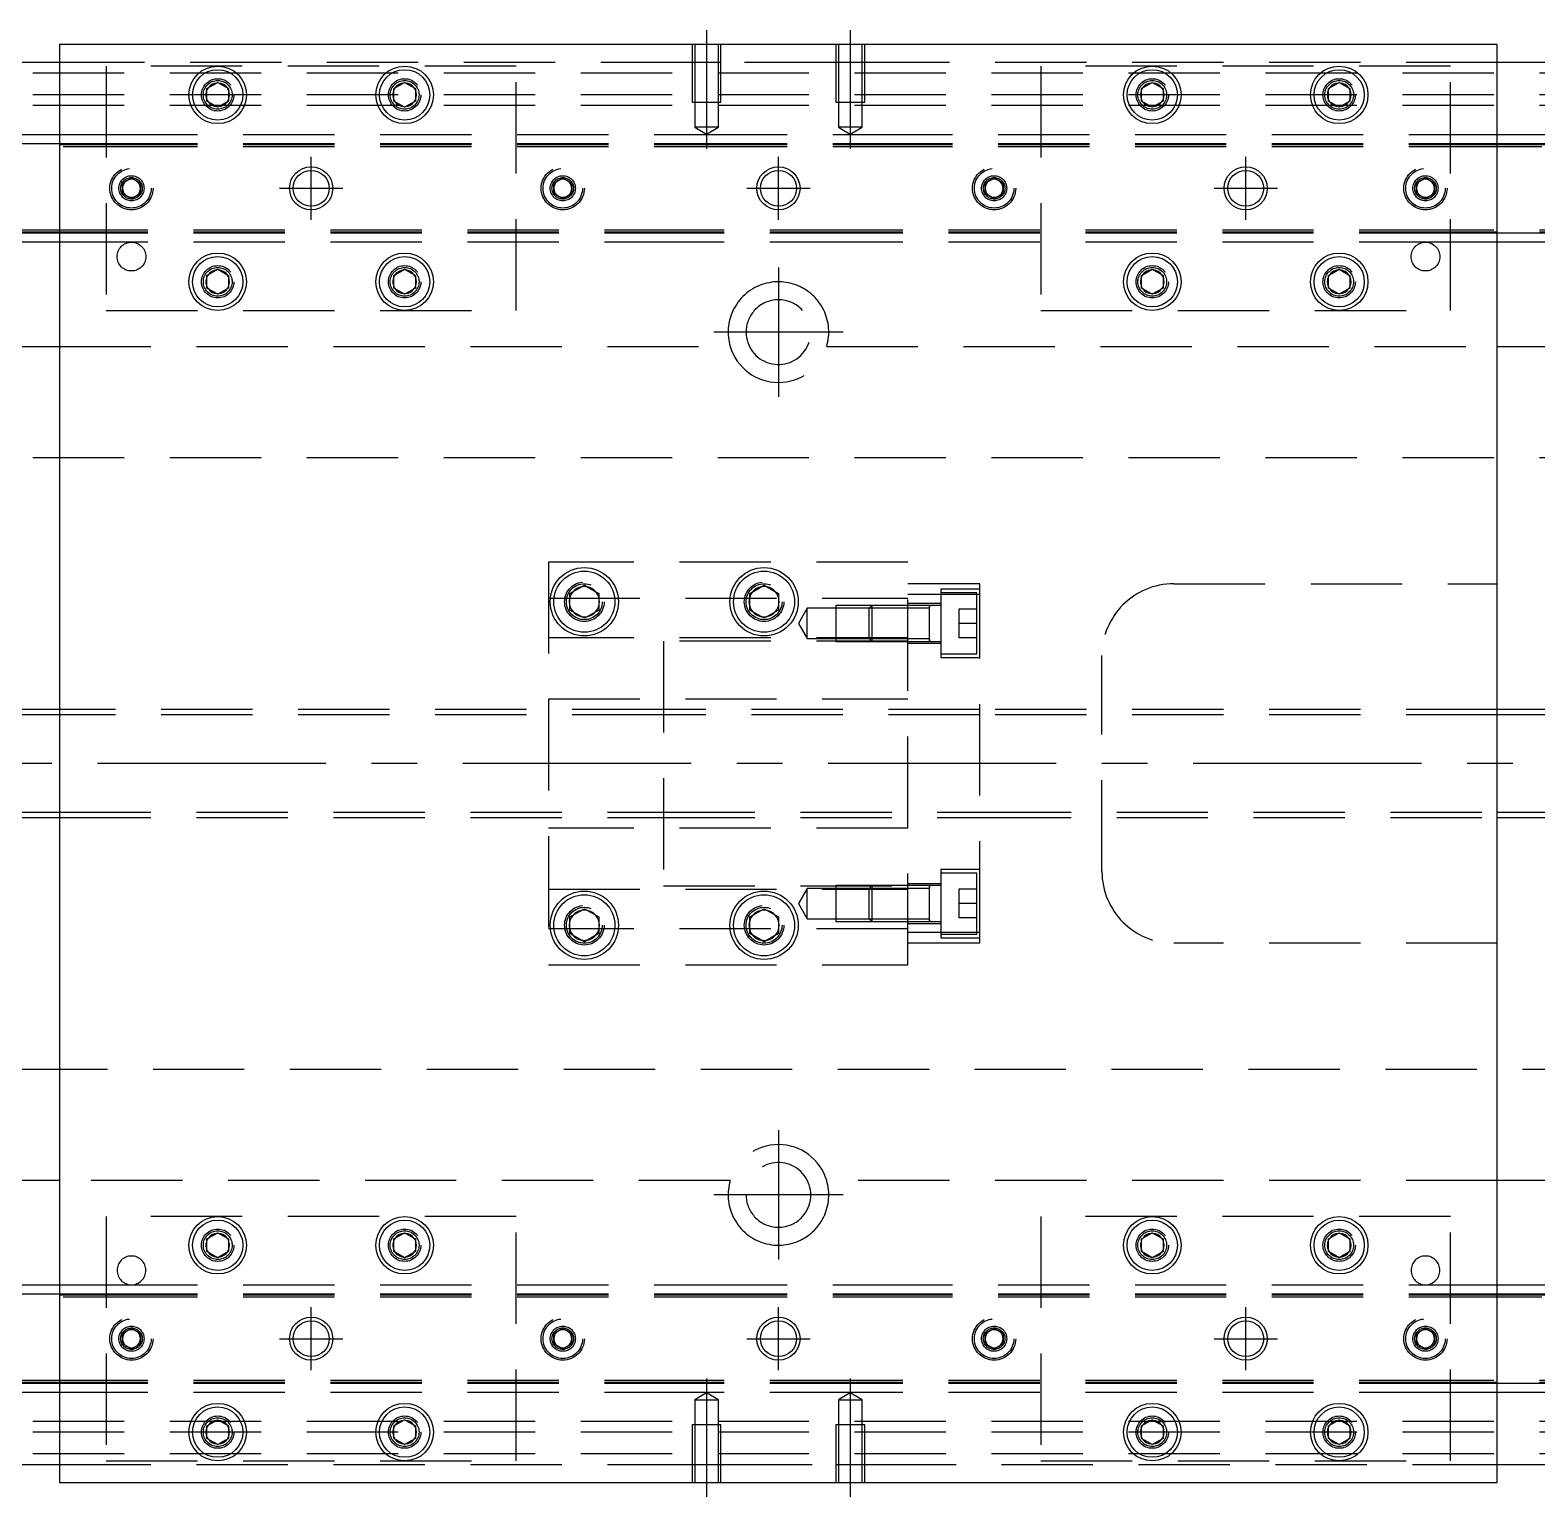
# Model space of a CAD drawing. Extents: x -14 to 789, y -275 to 102.
# Drawn here: x 185.9 to 395.5, y -102 to 102 of the extents above; entities that cross this region are included whole.
import ezdxf

# ---------------------------------------------------------------- set-up
doc = ezdxf.new("R2010")
doc.units = 0
doc.linetypes.add('CENTER', pattern=[50.8, 31.75, -6.35, 6.35, -6.35])
doc.linetypes.add('DASHED', pattern=[19.05, 12.7, -6.35])
doc.layers.get('0').update_dxf_attribs({"linetype": 'CONTINUOUS'})
doc.layers.add('CENTER', color=1, linetype='CENTER')

msp = doc.modelspace()

# ---------------------------------------------------------------- linework, layer by layer
at = {"color": 7, "linetype": 'CONTINUOUS'}
for p, q in [((190, 100), (190, -100)), ((390, 100), (190, 100)), ((390, -100), (390, 100)), ((190, 97.5), (0, 97.5)), ((580, 97.5), (390, 97.5)), ((210.5, 93.866026), (212, 94.73205)), ((212, 94.73205), (213.5, 93.866026)), ((236.5, 93.866026), (238, 94.73205)), ((238, 94.73205), (239.5, 93.866026)), ((340.5, 93.866026), (342, 94.73205)), ((342, 94.73205), (343.5, 93.866026)), ((366.5, 93.866026), (368, 94.73205)), ((368, 94.73205), (369.5, 93.866026)), ((210.5, 92.133974), (210.5, 93.866026)), ((213.5, 93.866026), (213.5, 92.133974)), ((236.5, 92.133974), (236.5, 93.866026)), ((239.5, 93.866026), (239.5, 92.133974)), ((340.5, 92.133974), (340.5, 93.866026)), ((343.5, 93.866026), (343.5, 92.133974)), ((366.5, 92.133974), (366.5, 93.866026)), ((369.5, 93.866026), (369.5, 92.133974)), ((212, 91.26795), (210.5, 92.133974)), ((213.5, 92.133974), (212, 91.26795)), ((238, 91.26795), (236.5, 92.133974)), ((239.5, 92.133974), (238, 91.26795)), ((342, 91.26795), (340.5, 92.133974)), ((343.5, 92.133974), (342, 91.26795)), ((368, 91.26795), (366.5, 92.133974)), ((369.5, 92.133974), (368, 91.26795)), ((0, 87.5), (190, 87.5)), ((0, 86.247728), (190, 86.247728)), ((390, 87.5), (580, 87.5)), ((390, 86.247728), (580, 86.247728)), ((190, 73.752272), (0, 73.752272)), ((580, 73.752272), (390, 73.752272)), ((190, 72.5), (0, 72.5)), ((580, 72.5), (390, 72.5)), ((210.5, 67.866026), (212, 68.73205)), ((210.5, 66.133974), (210.5, 67.866026)), ((212, 68.73205), (213.5, 67.866026)), ((213.5, 67.866026), (213.5, 66.133974)), ((236.5, 67.866026), (238, 68.73205)), ((236.5, 66.133974), (236.5, 67.866026)), ((238, 68.73205), (239.5, 67.866026)), ((239.5, 67.866026), (239.5, 66.133974)), ((340.5, 67.866026), (342, 68.73205)), ((340.5, 66.133974), (340.5, 67.866026)), ((342, 68.73205), (343.5, 67.866026)), ((343.5, 67.866026), (343.5, 66.133974)), ((366.5, 67.866026), (368, 68.73205)), ((366.5, 66.133974), (366.5, 67.866026)), ((368, 68.73205), (369.5, 67.866026)), ((369.5, 67.866026), (369.5, 66.133974)), ((212, 65.26795), (210.5, 66.133974)), ((213.5, 66.133974), (212, 65.26795)), ((238, 65.26795), (236.5, 66.133974)), ((239.5, 66.133974), (238, 65.26795)), ((342, 65.26795), (340.5, 66.133974)), ((343.5, 66.133974), (342, 65.26795)), ((368, 65.26795), (366.5, 66.133974)), ((369.5, 66.133974), (368, 65.26795)), ((176.708204, 58), (190, 58)), ((390, 58), (403.291796, 58)), ((261, 23.6547), (263, 24.809402)), ((261, 21.3453), (261, 23.6547)), ((263, 24.809402), (265, 23.6547)), ((265, 23.6547), (265, 21.3453)), ((286, 23.6547), (288, 24.809402)), ((286, 21.3453), (286, 23.6547)), ((288, 24.809402), (290, 23.6547)), ((290, 23.6547), (290, 21.3453)), ((263, 20.190598), (261, 21.3453)), ((265, 21.3453), (263, 20.190598)), ((288, 20.190598), (286, 21.3453)), ((290, 21.3453), (288, 20.190598)), ((311, 16.985566), (311, 16.986424)), ((190, 7.5), (40.5, 7.5)), ((530, 7.5), (390, 7.5)), ((40.5, -7.5), (190, -7.5)), ((390, -7.5), (530, -7.5)), ((311, -17.385572), (311, -16.985566)), ((261, -21.3453), (263, -20.190598)), ((263, -20.190598), (265, -21.3453)), ((286, -21.3453), (288, -20.190598)), ((288, -20.190598), (290, -21.3453)), ((261, -23.6547), (261, -21.3453)), ((265, -21.3453), (265, -23.6547)), ((286, -23.6547), (286, -21.3453)), ((290, -21.3453), (290, -23.6547)), ((311, -21.985576), (311, -21.585572)), ((263, -24.809402), (261, -23.6547)), ((265, -23.6547), (263, -24.809402)), ((288, -24.809402), (286, -23.6547)), ((290, -23.6547), (288, -24.809402)), ((190, -58), (176.708204, -58)), ((403.291796, -58), (390, -58)), ((210.5, -66.133974), (212, -65.26795)), ((210.5, -67.866026), (210.5, -66.133974)), ((212, -65.26795), (213.5, -66.133974)), ((213.5, -66.133974), (213.5, -67.866026)), ((236.5, -66.133974), (238, -65.26795)), ((236.5, -67.866026), (236.5, -66.133974)), ((238, -65.26795), (239.5, -66.133974)), ((239.5, -66.133974), (239.5, -67.866026)), ((340.5, -66.133974), (342, -65.26795)), ((340.5, -67.866026), (340.5, -66.133974)), ((342, -65.26795), (343.5, -66.133974)), ((343.5, -66.133974), (343.5, -67.866026)), ((366.5, -66.133974), (368, -65.26795)), ((366.5, -67.866026), (366.5, -66.133974)), ((368, -65.26795), (369.5, -66.133974)), ((369.5, -66.133974), (369.5, -67.866026)), ((212, -68.73205), (210.5, -67.866026)), ((213.5, -67.866026), (212, -68.73205)), ((238, -68.73205), (236.5, -67.866026)), ((239.5, -67.866026), (238, -68.73205)), ((342, -68.73205), (340.5, -67.866026)), ((343.5, -67.866026), (342, -68.73205)), ((368, -68.73205), (366.5, -67.866026)), ((369.5, -67.866026), (368, -68.73205)), ((0, -72.5), (190, -72.5)), ((390, -72.5), (580, -72.5)), ((0, -73.752272), (190, -73.752272)), ((390, -73.752272), (580, -73.752272)), ((190, -86.247728), (0, -86.247728)), ((190, -87.5), (0, -87.5)), ((580, -86.247728), (390, -86.247728)), ((580, -87.5), (390, -87.5)), ((210.5, -92.133974), (212, -91.26795)), ((210.5, -93.866026), (210.5, -92.133974)), ((212, -91.26795), (213.5, -92.133974)), ((213.5, -92.133974), (213.5, -93.866026)), ((236.5, -92.133974), (238, -91.26795)), ((236.5, -93.866026), (236.5, -92.133974)), ((238, -91.26795), (239.5, -92.133974)), ((239.5, -92.133974), (239.5, -93.866026)), ((340.5, -92.133974), (342, -91.26795)), ((340.5, -93.866026), (340.5, -92.133974)), ((342, -91.26795), (343.5, -92.133974)), ((343.5, -92.133974), (343.5, -93.866026)), ((366.5, -92.133974), (368, -91.26795)), ((366.5, -93.866026), (366.5, -92.133974)), ((368, -91.26795), (369.5, -92.133974)), ((369.5, -92.133974), (369.5, -93.866026)), ((212, -94.73205), (210.5, -93.866026)), ((213.5, -93.866026), (212, -94.73205)), ((238, -94.73205), (236.5, -93.866026)), ((239.5, -93.866026), (238, -94.73205)), ((342, -94.73205), (340.5, -93.866026)), ((343.5, -93.866026), (342, -94.73205)), ((368, -94.73205), (366.5, -93.866026)), ((369.5, -93.866026), (368, -94.73205)), ((0, -97.5), (190, -97.5)), ((390, -97.5), (580, -97.5)), ((190, -100), (390, -100))]:
    msp.add_line(p, q, dxfattribs=at)
at = {"color": 3, "linetype": 'DASHED'}
for p, q in [((278.000006, 100), (278.000006, 92)), ((278.35, 100), (278.35, 92)), ((281.65, 92), (281.65, 100)), ((281.999994, 92), (281.999994, 100)), ((298.000006, 100), (298.000006, 92)), ((298.35, 100), (298.35, 92)), ((301.65, 92), (301.65, 100)), ((301.999994, 92), (301.999994, 100)), ((278.000006, 97.5), (190, 97.5)), ((253.5, 97), (196.5, 97)), ((196.5, 97), (196.5, 63)), ((253.5, 63), (253.5, 97)), ((281.999994, 97.5), (278.000006, 97.5)), ((298.000006, 97.5), (281.999994, 97.5)), ((301.999994, 97.5), (298.000006, 97.5)), ((390, 97.5), (301.999994, 97.5)), ((326.5, 97), (326.5, 63)), ((383.5, 97), (326.5, 97)), ((383.5, 63), (383.5, 97)), ((580, 96), (0, 96)), ((580, 93), (0, 93)), ((210, 93), (210.030168, 93.346066)), ((239.973226, 93.326156), (240, 93)), ((340, 93), (340.023172, 93.30356)), ((369.973226, 93.326156), (370, 93)), ((580, 91.5), (0, 91.5)), ((278.000006, 92), (281.999994, 92)), ((278.35, 92), (278.35, 88.5)), ((281.65, 88.5), (281.65, 92)), ((298.000006, 92), (301.999994, 92)), ((298.35, 92), (298.35, 88.5)), ((301.65, 88.5), (301.65, 92)), ((281.65, 88.5), (278.35, 88.5)), ((278.35, 88.5), (280, 87.547372)), ((280, 87.547372), (281.65, 88.5)), ((301.65, 88.5), (298.35, 88.5)), ((298.35, 88.5), (300, 87.547372)), ((300, 87.547372), (301.65, 88.5)), ((0, 86.1147), (190, 86.1147)), ((0, 86.1), (196.5, 86.1)), ((190, 87.5), (196.5, 87.5)), ((190, 86.247728), (196.5, 86.247728)), ((190, 86.1147), (196.5, 86.1147)), ((196.5, 87.5), (278.5, 87.5)), ((196.5, 86.247728), (278.5, 86.247728)), ((196.5, 86.1147), (278.5, 86.1147)), ((196.5, 86.1), (278.5, 86.1)), ((196.5, 86.1), (278.5, 86.1)), ((278.5, 87.5), (301.5, 87.5)), ((278.5, 86.247728), (301.5, 86.247728)), ((278.5, 86.1147), (301.5, 86.1147)), ((278.5, 86.1), (301.5, 86.1)), ((301.5, 87.5), (383.5, 87.5)), ((301.5, 86.247728), (383.5, 86.247728)), ((301.5, 86.1147), (383.5, 86.1147)), ((301.5, 86.1), (383.5, 86.1)), ((301.5, 86.1), (383.5, 86.1)), ((383.5, 87.5), (390, 87.5)), ((383.5, 86.247728), (390, 86.247728)), ((383.5, 86.1147), (390, 86.1147)), ((383.5, 86.1), (580, 86.1)), ((390, 86.1147), (580, 86.1147)), ((0, 85.8), (196.5, 85.8)), ((196.5, 85.8), (278.5, 85.8)), ((196.5, 85.8), (278.5, 85.8)), ((278.5, 85.8), (301.5, 85.8)), ((301.5, 85.8), (383.5, 85.8)), ((301.5, 85.8), (383.5, 85.8)), ((383.5, 85.8), (580, 85.8)), ((198.5, 80), (198.516134, 80.21941)), ((198.75, 80.721688), (200, 81.443376)), ((198.75, 79.278312), (198.75, 80.721688)), ((200, 81.443376), (201.25, 80.721688)), ((201.25, 80.721688), (201.25, 79.278312)), ((258.5, 80), (258.516134, 80.21941)), ((258.75, 80.721688), (260, 81.443376)), ((258.75, 79.278312), (258.75, 80.721688)), ((260, 81.443376), (261.25, 80.721688)), ((261.25, 80.721688), (261.25, 79.278312)), ((318.75, 80.721688), (320, 81.443376)), ((318.75, 79.278312), (318.75, 80.721688)), ((320, 81.443376), (321.25, 80.721688)), ((321.25, 80.721688), (321.25, 79.278312)), ((321.477374, 80.25955), (321.5, 80)), ((378.75, 80.721688), (380, 81.443376)), ((378.75, 79.278312), (378.75, 80.721688)), ((380, 81.443376), (381.25, 80.721688)), ((381.25, 80.721688), (381.25, 79.278312)), ((381.477374, 80.25955), (381.5, 80)), ((200, 78.556624), (198.75, 79.278312)), ((201.25, 79.278312), (200, 78.556624)), ((260, 78.556624), (258.75, 79.278312)), ((261.25, 79.278312), (260, 78.556624)), ((320, 78.556624), (318.75, 79.278312)), ((321.25, 79.278312), (320, 78.556624)), ((380, 78.556624), (378.75, 79.278312)), ((381.25, 79.278312), (380, 78.556624)), ((196.5, 74.2), (0, 74.2)), ((196.5, 73.9), (0, 73.9)), ((190, 73.8853), (0, 73.8853)), ((196.5, 73.8853), (190, 73.8853)), ((196.5, 73.752272), (190, 73.752272)), ((278.5, 74.2), (196.5, 74.2)), ((278.5, 73.9), (196.5, 73.9)), ((278.5, 73.8853), (196.5, 73.8853)), ((278.5, 73.752272), (196.5, 73.752272)), ((301.5, 74.2), (278.5, 74.2)), ((301.5, 73.9), (278.5, 73.9)), ((301.5, 73.8853), (278.5, 73.8853)), ((301.5, 73.752272), (278.5, 73.752272)), ((383.5, 74.2), (301.5, 74.2)), ((383.5, 73.9), (301.5, 73.9)), ((383.5, 73.8853), (301.5, 73.8853)), ((383.5, 73.752272), (301.5, 73.752272)), ((580, 74.2), (383.5, 74.2)), ((580, 73.9), (383.5, 73.9)), ((390, 73.8853), (383.5, 73.8853)), ((390, 73.752272), (383.5, 73.752272)), ((580, 73.8853), (390, 73.8853)), ((196.5, 72.5), (190, 72.5)), ((278.5, 72.5), (196.5, 72.5)), ((301.5, 72.5), (278.5, 72.5)), ((383.5, 72.5), (301.5, 72.5)), ((390, 72.5), (383.5, 72.5)), ((213.973226, 67.326156), (214, 67)), ((239.973226, 67.326156), (240, 67)), ((340, 67), (340.023172, 67.30356)), ((369.973226, 67.326156), (370, 67)), ((196.5, 63), (253.5, 63)), ((326.5, 63), (383.5, 63)), ((190, 58), (283.291796, 58)), ((296.708204, 58), (390, 58)), ((580, 42.5), (12.5, 42.5)), ((258, 28), (258, -28)), ((308, 28), (258, 28)), ((308, -28), (308, 28)), ((318, 25), (308, 25)), ((318, 23.49468), (308, 23.49468)), ((312.6, 24.235572), (312.6, 14.735572)), ((318, 24.235572), (312.6, 24.235572)), ((317.6, 23.735572), (312.6, 23.735572)), ((317.6, 15.235572), (317.6, 23.735572)), ((318, 23.49468), (318, 25)), ((318, -23.49468), (318, 23.49468)), ((345, 25), (390, 25)), ((258, 23), (308, 23)), ((260.5, 22.5), (260.534018, 22.911016)), ((285.5, 22.5), (285.52689, 22.865682)), ((294, 21.585572), (292.787564, 19.485572)), ((294, 17.385572), (294, 21.585572)), ((298, 21.585572), (294, 21.585572)), ((298, 21.985566), (298, 16.985576)), ((303, 21.985566), (298, 21.985566)), ((302.6, 21.585572), (298, 21.585572)), ((303, 21.985572), (302.6, 21.585572)), ((302.6, 17.385572), (302.6, 21.585572)), ((308, 21.585572), (302.6, 21.585572)), ((303, 21.985572), (303, 16.985572)), ((308, 21.98557), (303, 21.985572)), ((308, 21.985566), (303, 21.985566)), ((312.6, 22.235572), (308, 22.235572)), ((311.005, 21.985572), (308, 21.98557)), ((311, 21.585572), (308, 21.585572)), ((312.6, 21.985572), (310.995, 21.985572)), ((311, 21.728174), (311, 21.985572)), ((311, 21.985572), (311, 21.728122)), ((311, 17.24302), (311, 21.728174)), ((315.1, 21.485572), (315.1, 19.485572)), ((317.6, 21.485572), (315.1, 21.485572)), ((292.787564, 19.485572), (294, 17.385572)), ((317.6, 19.485572), (315.1, 19.485572)), ((315.1, 19.485572), (315.1, 17.485572)), ((308, 17.5), (258, 17.5)), ((274, 17), (274, -17)), ((308, 17), (274, 17)), ((294, 17.385572), (298, 17.385572)), ((298, 17.385572), (302.6, 17.385572)), ((298, 16.985576), (303, 16.985576)), ((302.6, 17.385572), (303, 16.985572)), ((302.6, 17.385572), (308, 17.385572)), ((303, 16.985576), (308, 16.985576)), ((303, 16.985572), (308, 16.985574)), ((308, 17.385572), (311, 17.385572)), ((308, 16.985574), (311.005, 16.985572)), ((310.995, 16.985572), (312.6, 16.985572)), ((311, 17.243038), (311, 16.985572)), ((311, 16.985572), (311, 17.24302)), ((317.6, 17.485572), (315.1, 17.485572)), ((308, 16.735572), (312.6, 16.735572)), ((312.6, 15.235572), (317.6, 15.235572)), ((312.6, 14.735572), (318, 14.735572)), ((335, -15), (335, 15)), ((258, 9), (308, 9)), ((274, 7.5), (190, 7.5)), ((274, 6.75), (190, 6.75)), ((318, 7.5), (274, 7.5)), ((318, 6.75), (274, 6.75)), ((390, 7.5), (318, 7.5)), ((390, 6.75), (318, 6.75)), ((190, -6.75), (274, -6.75)), ((190, -7.5), (274, -7.5)), ((274, -6.75), (318, -6.75)), ((274, -7.5), (318, -7.5)), ((318, -6.75), (390, -6.75)), ((318, -7.5), (390, -7.5)), ((308, -9), (258, -9)), ((312.6, -16.735572), (308, -16.735572)), ((312.6, -14.735572), (312.6, -24.235572)), ((318, -14.735572), (312.6, -14.735572)), ((317.6, -15.235572), (312.6, -15.235572)), ((317.6, -23.735572), (317.6, -15.235572)), ((258, -17.5), (308, -17.5)), ((274, -17), (308, -17)), ((294, -17.385572), (292.787564, -19.485572)), ((294, -21.585572), (294, -17.385572)), ((298, -17.385572), (294, -17.385572)), ((298, -16.985576), (298, -21.985566)), ((303, -16.985576), (298, -16.985576)), ((302.6, -17.385572), (298, -17.385572)), ((303, -16.985572), (302.6, -17.385572)), ((302.6, -21.585572), (302.6, -17.385572)), ((308, -17.385572), (302.6, -17.385572)), ((303, -16.985572), (303, -21.985572)), ((308, -16.985574), (303, -16.985572)), ((308, -16.985576), (303, -16.985576)), ((311.005, -16.985572), (308, -16.985574)), ((311, -17.385572), (308, -17.385572)), ((312.6, -16.985572), (310.995, -16.985572)), ((311, -17.24297), (311, -16.985572)), ((311, -16.985572), (311, -17.24302)), ((311, -21.728122), (311, -17.24297)), ((315.1, -17.485572), (315.1, -19.485572)), ((317.6, -17.485572), (315.1, -17.485572)), ((292.787564, -19.485572), (294, -21.585572)), ((317.6, -19.485572), (315.1, -19.485572)), ((315.1, -19.485572), (315.1, -21.485572)), ((308, -23), (258, -23)), ((260.5, -22.5), (260.534018, -22.088984)), ((285.5, -22.5), (285.52689, -22.134318)), ((294, -21.585572), (298, -21.585572)), ((298, -21.585572), (302.6, -21.585572)), ((298, -21.985566), (303, -21.985566)), ((302.6, -21.585572), (303, -21.985572)), ((302.6, -21.585572), (308, -21.585572)), ((303, -21.985566), (308, -21.985566)), ((303, -21.985572), (308, -21.98557)), ((308, -21.585572), (311, -21.585572)), ((308, -21.98557), (311.005, -21.985572)), ((308, -22.235572), (312.6, -22.235572)), ((310.995, -21.985572), (312.6, -21.985572)), ((311, -21.728104), (311, -21.985572)), ((311, -21.985572), (311, -21.728122)), ((317.6, -21.485572), (315.1, -21.485572)), ((318, -23.49468), (308, -23.49468)), ((318, -25), (308, -25)), ((312.6, -23.735572), (317.6, -23.735572)), ((312.6, -24.235572), (318, -24.235572)), ((318, -25), (318, -23.49468)), ((390, -25), (345, -25)), ((258, -28), (308, -28)), ((12.5, -42.5), (580, -42.5)), ((283.291796, -58), (190, -58)), ((390, -58), (296.708204, -58)), ((253.5, -63), (196.5, -63)), ((196.5, -63), (196.5, -97)), ((253.5, -97), (253.5, -63)), ((326.5, -63), (326.5, -97)), ((383.5, -63), (326.5, -63)), ((383.5, -97), (383.5, -63)), ((213.973226, -66.673844), (214, -67)), ((239.973226, -66.673844), (240, -67)), ((343.973226, -66.673844), (344, -67)), ((369.973226, -66.673844), (370, -67)), ((190, -72.5), (196.5, -72.5)), ((196.5, -72.5), (278.5, -72.5)), ((278.5, -72.5), (301.5, -72.5)), ((301.5, -72.5), (383.5, -72.5)), ((383.5, -72.5), (390, -72.5)), ((0, -73.8853), (190, -73.8853)), ((0, -73.9), (196.5, -73.9)), ((0, -74.2), (196.5, -74.2)), ((190, -73.752272), (196.5, -73.752272)), ((190, -73.8853), (196.5, -73.8853)), ((196.5, -73.752272), (278.5, -73.752272)), ((196.5, -73.8853), (278.5, -73.8853)), ((196.5, -73.9), (278.5, -73.9)), ((196.5, -74.2), (278.5, -74.2)), ((278.5, -73.752272), (301.5, -73.752272)), ((278.5, -73.8853), (301.5, -73.8853)), ((278.5, -73.9), (301.5, -73.9)), ((278.5, -74.2), (301.5, -74.2)), ((301.5, -73.752272), (383.5, -73.752272)), ((301.5, -73.8853), (383.5, -73.8853)), ((301.5, -73.9), (383.5, -73.9)), ((301.5, -74.2), (383.5, -74.2)), ((383.5, -73.752272), (390, -73.752272)), ((383.5, -73.8853), (390, -73.8853)), ((383.5, -73.9), (580, -73.9)), ((383.5, -74.2), (580, -74.2)), ((390, -73.8853), (580, -73.8853)), ((198.75, -79.278312), (200, -78.556624)), ((198.75, -80.721688), (198.75, -79.278312)), ((200, -78.556624), (201.25, -79.278312)), ((201.25, -79.278312), (201.25, -80.721688)), ((258.75, -79.278312), (260, -78.556624)), ((258.75, -80.721688), (258.75, -79.278312)), ((260, -78.556624), (261.25, -79.278312)), ((261.25, -79.278312), (261.25, -80.721688)), ((318.75, -79.278312), (320, -78.556624)), ((318.75, -80.721688), (318.75, -79.278312)), ((320, -78.556624), (321.25, -79.278312)), ((321.25, -79.278312), (321.25, -80.721688)), ((378.75, -79.278312), (380, -78.556624)), ((378.75, -80.721688), (378.75, -79.278312)), ((380, -78.556624), (381.25, -79.278312)), ((381.25, -79.278312), (381.25, -80.721688)), ((200, -81.443376), (198.75, -80.721688)), ((201.25, -80.721688), (200, -81.443376)), ((201.477374, -79.74045), (201.5, -80)), ((260, -81.443376), (258.75, -80.721688)), ((261.25, -80.721688), (260, -81.443376)), ((261.477374, -79.74045), (261.5, -80)), ((318.5, -80), (318.52041, -79.75339)), ((320, -81.443376), (318.75, -80.721688)), ((321.25, -80.721688), (320, -81.443376)), ((378.5, -80), (378.52041, -79.75339)), ((380, -81.443376), (378.75, -80.721688)), ((381.25, -80.721688), (380, -81.443376)), ((196.5, -85.8), (0, -85.8)), ((278.5, -85.8), (196.5, -85.8)), ((278.5, -85.8), (196.5, -85.8)), ((301.5, -85.8), (278.5, -85.8)), ((383.5, -85.8), (301.5, -85.8)), ((383.5, -85.8), (301.5, -85.8)), ((580, -85.8), (383.5, -85.8)), ((196.5, -86.1), (0, -86.1)), ((190, -86.1147), (0, -86.1147)), ((196.5, -86.1147), (190, -86.1147)), ((196.5, -86.247728), (190, -86.247728)), ((196.5, -87.5), (190, -87.5)), ((278.5, -86.1), (196.5, -86.1)), ((278.5, -86.1), (196.5, -86.1)), ((278.5, -86.1147), (196.5, -86.1147)), ((278.5, -86.247728), (196.5, -86.247728)), ((278.5, -87.5), (196.5, -87.5)), ((280, -87.547372), (278.35, -88.5)), ((301.5, -86.1), (278.5, -86.1)), ((301.5, -86.1147), (278.5, -86.1147)), ((301.5, -86.247728), (278.5, -86.247728)), ((301.5, -87.5), (278.5, -87.5)), ((281.65, -88.5), (280, -87.547372)), ((300, -87.547372), (298.35, -88.5)), ((301.65, -88.5), (300, -87.547372)), ((383.5, -86.1), (301.5, -86.1)), ((383.5, -86.1), (301.5, -86.1)), ((383.5, -86.1147), (301.5, -86.1147)), ((383.5, -86.247728), (301.5, -86.247728)), ((383.5, -87.5), (301.5, -87.5)), ((580, -86.1), (383.5, -86.1)), ((390, -86.1147), (383.5, -86.1147)), ((390, -86.247728), (383.5, -86.247728)), ((390, -87.5), (383.5, -87.5)), ((580, -86.1147), (390, -86.1147)), ((278.35, -88.5), (280, -88.5)), ((278.35, -88.5), (278.35, -92)), ((280, -88.5), (281.65, -88.5)), ((281.65, -92), (281.65, -88.5)), ((298.35, -88.5), (300, -88.5)), ((298.35, -88.5), (298.35, -92)), ((300, -88.5), (301.65, -88.5)), ((301.65, -92), (301.65, -88.5)), ((580, -91.5), (0, -91.5)), ((281.999994, -92), (278.000006, -92)), ((278.000006, -92), (278.000006, -100)), ((278.35, -92), (278.35, -100)), ((281.65, -100), (281.65, -92)), ((281.999994, -100), (281.999994, -92)), ((301.999994, -92), (298.000006, -92)), ((298.000006, -92), (298.000006, -100)), ((298.35, -92), (298.35, -100)), ((301.65, -100), (301.65, -92)), ((301.999994, -100), (301.999994, -92)), ((580, -93), (0, -93)), ((213.973226, -92.673844), (214, -93)), ((239.973226, -92.673844), (240, -93)), ((340, -93), (340.023172, -92.69644)), ((369.973226, -92.673844), (370, -93)), ((580, -96), (0, -96)), ((190, -97.5), (278.000006, -97.5)), ((196.5, -97), (253.5, -97)), ((278.000006, -97.5), (281.999994, -97.5)), ((281.999994, -97.5), (298.000006, -97.5)), ((298.000006, -97.5), (301.999994, -97.5)), ((301.999994, -97.5), (390, -97.5)), ((326.5, -97), (383.5, -97))]:
    msp.add_line(p, q, dxfattribs=at)
at = {"color": 3, "linetype": 'CONTINUOUS'}
for p, q in [((190, 6.75), (40.5, 6.75)), ((530, 6.75), (390, 6.75)), ((40.5, -6.75), (190, -6.75)), ((390, -6.75), (530, -6.75))]:
    msp.add_line(p, q, dxfattribs=at)
at = {"color": 7, "linetype": 'CONTINUOUS'}
for centre, radius in [((212, 93), 4), ((212, 93), 3.5), ((238, 93), 4), ((238, 93), 3.5), ((342, 93), 4), ((342, 93), 3.5), ((368, 93), 4), ((368, 93), 3.5), ((225, 80), 2.5), ((290, 80), 3), ((290, 80), 2.5), ((355, 80), 2.5), ((212, 67), 4), ((212, 67), 3.5), ((238, 67), 4), ((238, 67), 3.5), ((342, 67), 4), ((342, 67), 3.5), ((368, 67), 4), ((368, 67), 3.5), ((263, 22.5), 4.75), ((288, 22.5), 4.75), ((263, 22.5), 4.25), ((288, 22.5), 4.25), ((263, -22.5), 4.75), ((263, -22.5), 4.25), ((288, -22.5), 4.75), ((288, -22.5), 4.25), ((212, -67), 4), ((212, -67), 3.5), ((238, -67), 4), ((238, -67), 3.5), ((342, -67), 4), ((342, -67), 3.5), ((368, -67), 4), ((368, -67), 3.5), ((225, -80), 2.5), ((290, -80), 3), ((290, -80), 2.5), ((355, -80), 2.5), ((212, -93), 4), ((212, -93), 3.5), ((238, -93), 4), ((238, -93), 3.5), ((342, -93), 4), ((342, -93), 3.5), ((368, -93), 4), ((368, -93), 3.5)]:
    msp.add_circle(centre, radius, dxfattribs=at)
at = {"color": 3, "linetype": 'DASHED'}
for centre, radius in [((212, 93), 2.25), ((212, 93), 2), ((238, 93), 2.25), ((238, 93), 2), ((342, 93), 2.25), ((342, 93), 2), ((368, 93), 2.25), ((368, 93), 2), ((200, 80), 3), ((200, 80), 2.75), ((200, 80), 1.75), ((260, 80), 3), ((260, 80), 2.75), ((260, 80), 1.75), ((320, 80), 3), ((320, 80), 2.75), ((320, 80), 1.75), ((380, 80), 3), ((380, 80), 2.75), ((380, 80), 1.75), ((200, 80), 1.5), ((260, 80), 1.5), ((320, 80), 1.5), ((380, 80), 1.5), ((200, 70.5), 2), ((380, 70.5), 2), ((212, 67), 2.25), ((238, 67), 2.25), ((342, 67), 2.25), ((368, 67), 2.25), ((212, 67), 2), ((238, 67), 2), ((342, 67), 2), ((368, 67), 2), ((263, 22.5), 2.75), ((288, 22.5), 2.75), ((263, 22.5), 2.5), ((288, 22.5), 2.5), ((263, -22.5), 2.75), ((263, -22.5), 2.5), ((288, -22.5), 2.75), ((288, -22.5), 2.5), ((212, -67), 2.25), ((238, -67), 2.25), ((342, -67), 2.25), ((368, -67), 2.25), ((212, -67), 2), ((238, -67), 2), ((342, -67), 2), ((368, -67), 2), ((200, -80), 3), ((200, -80), 2.75), ((260, -80), 3), ((260, -80), 2.75), ((320, -80), 3), ((320, -80), 2.75), ((380, -80), 3), ((380, -80), 2.75), ((200, -80), 1.75), ((200, -80), 1.5), ((260, -80), 1.75), ((260, -80), 1.5), ((320, -80), 1.75), ((320, -80), 1.5), ((380, -80), 1.75), ((380, -80), 1.5), ((212, -93), 2.25), ((212, -93), 2), ((238, -93), 2.25), ((238, -93), 2), ((342, -93), 2.25), ((342, -93), 2), ((368, -93), 2.25), ((368, -93), 2)]:
    msp.add_circle(centre, radius, dxfattribs=at)
at = {"color": 3, "linetype": 'CONTINUOUS'}
for centre in [(225, 80), (355, 80), (225, -80), (355, -80)]:
    msp.add_circle(centre, 3, dxfattribs=at)
at = {"color": 7, "linetype": 'CONTINUOUS'}
for centre, radius, start, end in [((212, 93), 1.65, 95.380023, 144.619977), ((212, 93), 1.65, 84.619977, 95.380023), ((212, 93), 1.65, 35.380023, 84.619977), ((238, 93), 1.65, 95.380023, 144.619977), ((238, 93), 1.65, 84.619977, 95.380023), ((238, 93), 1.65, 35.380023, 84.619977), ((342, 93), 1.65, 95.380023, 144.619977), ((342, 93), 1.65, 84.619977, 95.380023), ((342, 93), 1.65, 35.380023, 84.619977), ((368, 93), 1.65, 95.380023, 144.619977), ((368, 93), 1.65, 84.619977, 95.380023), ((368, 93), 1.65, 35.380023, 84.619977), ((212, 93), 1.65, 155.380023, 180), ((212, 93), 1.65, 180, 204.619977), ((212, 93), 1.65, 144.619977, 155.380023), ((212, 93), 1.65, 204.619977, 215.380023), ((212, 93), 1.65, 24.619977, 35.380023), ((212, 93), 1.65, 324.619977, 335.380023), ((212, 93), 1.65, 335.380023, 24.619977), ((238, 93), 1.65, 155.380023, 180), ((238, 93), 1.65, 180, 204.619977), ((238, 93), 1.65, 144.619977, 155.380023), ((238, 93), 1.65, 204.619977, 215.380023), ((238, 93), 1.65, 24.619977, 35.380023), ((238, 93), 1.65, 324.619977, 335.380023), ((238, 93), 1.65, 335.380023, 24.619977), ((342, 93), 1.65, 155.380023, 180), ((342, 93), 1.65, 180, 204.619977), ((342, 93), 1.65, 144.619977, 155.380023), ((342, 93), 1.65, 204.619977, 215.380023), ((342, 93), 1.65, 24.619977, 35.380023), ((342, 93), 1.65, 324.619977, 335.380023), ((342, 93), 1.65, 335.380023, 24.619977), ((368, 93), 1.65, 155.380023, 180), ((368, 93), 1.65, 180, 204.619977), ((368, 93), 1.65, 144.619977, 155.380023), ((368, 93), 1.65, 204.619977, 215.380023), ((368, 93), 1.65, 24.619977, 35.380023), ((368, 93), 1.65, 324.619977, 335.380023), ((368, 93), 1.65, 335.380023, 24.619977), ((212, 93), 1.65, 215.380023, 264.619977), ((212, 93), 1.65, 264.619977, 275.380023), ((212, 93), 1.65, 275.380023, 324.619977), ((238, 93), 1.65, 215.380023, 264.619977), ((238, 93), 1.65, 264.619977, 275.380023), ((238, 93), 1.65, 275.380023, 324.619977), ((342, 93), 1.65, 215.380023, 264.619977), ((342, 93), 1.65, 264.619977, 275.380023), ((342, 93), 1.65, 275.380023, 324.619977), ((368, 93), 1.65, 215.380023, 264.619977), ((368, 93), 1.65, 264.619977, 275.380023), ((368, 93), 1.65, 275.380023, 324.619977), ((200, 80), 1.25, 300, 180), ((200, 80), 1.25, 180, 240), ((260, 80), 1.25, 300, 180), ((260, 80), 1.25, 180, 240), ((320, 80), 1.25, 300, 180), ((320, 80), 1.25, 180, 240), ((380, 80), 1.25, 300, 180), ((380, 80), 1.25, 180, 240), ((200, 80), 1.25, 240, 300), ((260, 80), 1.25, 240, 300), ((320, 80), 1.25, 240, 300), ((380, 80), 1.25, 240, 300), ((212, 67), 1.65, 155.380023, 180), ((212, 67), 1.65, 144.619977, 155.380023), ((212, 67), 1.65, 95.380023, 144.619977), ((212, 67), 1.65, 84.619977, 95.380023), ((212, 67), 1.65, 35.380023, 84.619977), ((212, 67), 1.65, 24.619977, 35.380023), ((212, 67), 1.65, 335.380023, 24.619977), ((238, 67), 1.65, 155.380023, 180), ((238, 67), 1.65, 144.619977, 155.380023), ((238, 67), 1.65, 95.380023, 144.619977), ((238, 67), 1.65, 84.619977, 95.380023), ((238, 67), 1.65, 35.380023, 84.619977), ((238, 67), 1.65, 24.619977, 35.380023), ((238, 67), 1.65, 335.380023, 24.619977), ((342, 67), 1.65, 155.380023, 180), ((342, 67), 1.65, 144.619977, 155.380023), ((342, 67), 1.65, 95.380023, 144.619977), ((342, 67), 1.65, 84.619977, 95.380023), ((342, 67), 1.65, 35.380023, 84.619977), ((342, 67), 1.65, 24.619977, 35.380023), ((342, 67), 1.65, 335.380023, 24.619977), ((368, 67), 1.65, 155.380023, 180), ((368, 67), 1.65, 144.619977, 155.380023), ((368, 67), 1.65, 95.380023, 144.619977), ((368, 67), 1.65, 84.619977, 95.380023), ((368, 67), 1.65, 35.380023, 84.619977), ((368, 67), 1.65, 24.619977, 35.380023), ((368, 67), 1.65, 335.380023, 24.619977), ((212, 67), 1.65, 180, 204.619977), ((212, 67), 1.65, 204.619977, 215.380023), ((212, 67), 1.65, 215.380023, 264.619977), ((212, 67), 1.65, 264.619977, 275.380023), ((212, 67), 1.65, 275.380023, 324.619977), ((212, 67), 1.65, 324.619977, 335.380023), ((238, 67), 1.65, 180, 204.619977), ((238, 67), 1.65, 204.619977, 215.380023), ((238, 67), 1.65, 215.380023, 264.619977), ((238, 67), 1.65, 264.619977, 275.380023), ((238, 67), 1.65, 275.380023, 324.619977), ((238, 67), 1.65, 324.619977, 335.380023), ((342, 67), 1.65, 180, 204.619977), ((342, 67), 1.65, 204.619977, 215.380023), ((342, 67), 1.65, 215.380023, 264.619977), ((342, 67), 1.65, 264.619977, 275.380023), ((342, 67), 1.65, 275.380023, 324.619977), ((342, 67), 1.65, 324.619977, 335.380023), ((368, 67), 1.65, 180, 204.619977), ((368, 67), 1.65, 204.619977, 215.380023), ((368, 67), 1.65, 215.380023, 264.619977), ((368, 67), 1.65, 264.619977, 275.380023), ((368, 67), 1.65, 275.380023, 324.619977), ((368, 67), 1.65, 324.619977, 335.380023), ((263, 22.5), 2.1, 162.24721, 180), ((263, 22.5), 2.1, 137.75279, 162.24721), ((263, 22.5), 2.1, 102.24721, 137.75279), ((263, 22.5), 2.1, 77.75279, 102.24721), ((263, 22.5), 2.1, 42.24721, 77.75279), ((263, 22.5), 2.1, 17.75279, 42.24721), ((263, 22.5), 2.1, 342.24721, 17.75279), ((288, 22.5), 2.1, 162.24721, 180), ((288, 22.5), 2.1, 137.75279, 162.24721), ((288, 22.5), 2.1, 102.24721, 137.75279), ((288, 22.5), 2.1, 77.75279, 102.24721), ((288, 22.5), 2.1, 42.24721, 77.75279), ((288, 22.5), 2.1, 17.75279, 42.24721), ((288, 22.5), 2.1, 342.24721, 17.75279), ((263, 22.5), 2.1, 180, 197.75279), ((263, 22.5), 2.1, 197.75279, 222.24721), ((263, 22.5), 2.1, 222.24721, 257.75279), ((263, 22.5), 2.1, 282.24721, 317.75279), ((263, 22.5), 2.1, 317.75279, 342.24721), ((288, 22.5), 2.1, 180, 197.75279), ((288, 22.5), 2.1, 197.75279, 222.24721), ((288, 22.5), 2.1, 222.24721, 257.75279), ((288, 22.5), 2.1, 282.24721, 317.75279), ((288, 22.5), 2.1, 317.75279, 342.24721), ((263, 22.5), 2.1, 257.75279, 282.24721), ((288, 22.5), 2.1, 257.75279, 282.24721), ((263, -22.5), 2.1, 102.24721, 137.75279), ((263, -22.5), 2.1, 77.75279, 102.24721), ((263, -22.5), 2.1, 42.24721, 77.75279), ((288, -22.5), 2.1, 102.24721, 137.75279), ((288, -22.5), 2.1, 77.75279, 102.24721), ((288, -22.5), 2.1, 42.24721, 77.75279), ((263, -22.5), 2.1, 162.24721, 180), ((263, -22.5), 2.1, 180, 197.75279), ((263, -22.5), 2.1, 137.75279, 162.24721), ((263, -22.5), 2.1, 17.75279, 42.24721), ((263, -22.5), 2.1, 342.24721, 17.75279), ((288, -22.5), 2.1, 162.24721, 180), ((288, -22.5), 2.1, 180, 197.75279), ((288, -22.5), 2.1, 137.75279, 162.24721), ((288, -22.5), 2.1, 17.75279, 42.24721), ((288, -22.5), 2.1, 342.24721, 17.75279), ((263, -22.5), 2.1, 197.75279, 222.24721), ((263, -22.5), 2.1, 222.24721, 257.75279), ((263, -22.5), 2.1, 257.75279, 282.24721), ((263, -22.5), 2.1, 282.24721, 317.75279), ((263, -22.5), 2.1, 317.75279, 342.24721), ((288, -22.5), 2.1, 197.75279, 222.24721), ((288, -22.5), 2.1, 222.24721, 257.75279), ((288, -22.5), 2.1, 257.75279, 282.24721), ((288, -22.5), 2.1, 282.24721, 317.75279), ((288, -22.5), 2.1, 317.75279, 342.24721), ((212, -67), 1.65, 155.380023, 180), ((212, -67), 1.65, 180, 204.619977), ((212, -67), 1.65, 144.619977, 155.380023), ((212, -67), 1.65, 95.380023, 144.619977), ((212, -67), 1.65, 84.619977, 95.380023), ((212, -67), 1.65, 35.380023, 84.619977), ((212, -67), 1.65, 24.619977, 35.380023), ((212, -67), 1.65, 335.380023, 24.619977), ((238, -67), 1.65, 155.380023, 180), ((238, -67), 1.65, 180, 204.619977), ((238, -67), 1.65, 144.619977, 155.380023), ((238, -67), 1.65, 95.380023, 144.619977), ((238, -67), 1.65, 84.619977, 95.380023), ((238, -67), 1.65, 35.380023, 84.619977), ((238, -67), 1.65, 24.619977, 35.380023), ((238, -67), 1.65, 335.380023, 24.619977), ((342, -67), 1.65, 155.380023, 180), ((342, -67), 1.65, 180, 204.619977), ((342, -67), 1.65, 144.619977, 155.380023), ((342, -67), 1.65, 95.380023, 144.619977), ((342, -67), 1.65, 84.619977, 95.380023), ((342, -67), 1.65, 35.380023, 84.619977), ((342, -67), 1.65, 24.619977, 35.380023), ((342, -67), 1.65, 335.380023, 24.619977), ((368, -67), 1.65, 155.380023, 180), ((368, -67), 1.65, 180, 204.619977), ((368, -67), 1.65, 144.619977, 155.380023), ((368, -67), 1.65, 95.380023, 144.619977), ((368, -67), 1.65, 84.619977, 95.380023), ((368, -67), 1.65, 35.380023, 84.619977), ((368, -67), 1.65, 24.619977, 35.380023), ((368, -67), 1.65, 335.380023, 24.619977), ((212, -67), 1.65, 204.619977, 215.380023), ((212, -67), 1.65, 215.380023, 264.619977), ((212, -67), 1.65, 264.619977, 275.380023), ((212, -67), 1.65, 275.380023, 324.619977), ((212, -67), 1.65, 324.619977, 335.380023), ((238, -67), 1.65, 204.619977, 215.380023), ((238, -67), 1.65, 215.380023, 264.619977), ((238, -67), 1.65, 264.619977, 275.380023), ((238, -67), 1.65, 275.380023, 324.619977), ((238, -67), 1.65, 324.619977, 335.380023), ((342, -67), 1.65, 204.619977, 215.380023), ((342, -67), 1.65, 215.380023, 264.619977), ((342, -67), 1.65, 264.619977, 275.380023), ((342, -67), 1.65, 275.380023, 324.619977), ((342, -67), 1.65, 324.619977, 335.380023), ((368, -67), 1.65, 204.619977, 215.380023), ((368, -67), 1.65, 215.380023, 264.619977), ((368, -67), 1.65, 264.619977, 275.380023), ((368, -67), 1.65, 275.380023, 324.619977), ((368, -67), 1.65, 324.619977, 335.380023), ((200, -80), 1.25, 120, 180), ((200, -80), 1.25, 180, 60), ((200, -80), 1.25, 60, 120), ((260, -80), 1.25, 120, 180), ((260, -80), 1.25, 180, 60), ((260, -80), 1.25, 60, 120), ((320, -80), 1.25, 120, 180), ((320, -80), 1.25, 180, 60), ((320, -80), 1.25, 60, 120), ((380, -80), 1.25, 120, 180), ((380, -80), 1.25, 180, 60), ((380, -80), 1.25, 60, 120), ((212, -93), 1.65, 144.619977, 155.380023), ((212, -93), 1.65, 95.380023, 144.619977), ((212, -93), 1.65, 84.619977, 95.380023), ((212, -93), 1.65, 35.380023, 84.619977), ((212, -93), 1.65, 24.619977, 35.380023), ((238, -93), 1.65, 144.619977, 155.380023), ((238, -93), 1.65, 95.380023, 144.619977), ((238, -93), 1.65, 84.619977, 95.380023), ((238, -93), 1.65, 35.380023, 84.619977), ((238, -93), 1.65, 24.619977, 35.380023), ((342, -93), 1.65, 144.619977, 155.380023), ((342, -93), 1.65, 95.380023, 144.619977), ((342, -93), 1.65, 84.619977, 95.380023), ((342, -93), 1.65, 35.380023, 84.619977), ((342, -93), 1.65, 24.619977, 35.380023), ((368, -93), 1.65, 144.619977, 155.380023), ((368, -93), 1.65, 95.380023, 144.619977), ((368, -93), 1.65, 84.619977, 95.380023), ((368, -93), 1.65, 35.380023, 84.619977), ((368, -93), 1.65, 24.619977, 35.380023), ((212, -93), 1.65, 155.380023, 180), ((212, -93), 1.65, 180, 204.619977), ((212, -93), 1.65, 204.619977, 215.380023), ((212, -93), 1.65, 215.380023, 264.619977), ((212, -93), 1.65, 275.380023, 324.619977), ((212, -93), 1.65, 324.619977, 335.380023), ((212, -93), 1.65, 335.380023, 24.619977), ((238, -93), 1.65, 155.380023, 180), ((238, -93), 1.65, 180, 204.619977), ((238, -93), 1.65, 204.619977, 215.380023), ((238, -93), 1.65, 215.380023, 264.619977), ((238, -93), 1.65, 275.380023, 324.619977), ((238, -93), 1.65, 324.619977, 335.380023), ((238, -93), 1.65, 335.380023, 24.619977), ((342, -93), 1.65, 155.380023, 180), ((342, -93), 1.65, 180, 204.619977), ((342, -93), 1.65, 204.619977, 215.380023), ((342, -93), 1.65, 215.380023, 264.619977), ((342, -93), 1.65, 275.380023, 324.619977), ((342, -93), 1.65, 324.619977, 335.380023), ((342, -93), 1.65, 335.380023, 24.619977), ((368, -93), 1.65, 155.380023, 180), ((368, -93), 1.65, 180, 204.619977), ((368, -93), 1.65, 204.619977, 215.380023), ((368, -93), 1.65, 215.380023, 264.619977), ((368, -93), 1.65, 275.380023, 324.619977), ((368, -93), 1.65, 324.619977, 335.380023), ((368, -93), 1.65, 335.380023, 24.619977), ((212, -93), 1.65, 264.619977, 275.380023), ((238, -93), 1.65, 264.619977, 275.380023), ((342, -93), 1.65, 264.619977, 275.380023), ((368, -93), 1.65, 264.619977, 275.380023)]:
    msp.add_arc(centre, radius, start, end, dxfattribs=at)
at = {"color": 3, "linetype": 'DASHED'}
for centre, radius, start, end in [((290, 60), 7, 64.053499, 154.623066), ((290, 60), 7, 58.524055, 64.053499), ((290, 60), 7, 31.475945, 58.524055), ((290, 60), 7, 154.623066, 196.60155), ((290, 60), 4.5, 180, 41.810315), ((290, 60), 4.5, 138.189685, 180), ((290, 60), 4.5, 41.810315, 138.189685), ((290, 60), 7, 25.946501, 31.475945), ((290, 60), 7, 343.39845, 25.946501), ((290, 60), 7, 196.60155, 343.39845), ((345, 15), 10, 90, 180), ((345, -15), 10, 180, 270), ((290, -60), 7, 16.60155, 163.39845), ((290, -60), 4.5, 318.189685, 180), ((290, -60), 7, 163.39845, 205.376934), ((290, -60), 7, 334.053499, 16.60155), ((290, -60), 4.5, 180, 221.810315), ((290, -60), 7, 205.376934, 295.946501), ((290, -60), 4.5, 221.810315, 318.189685), ((290, -60), 7, 301.475945, 328.524055), ((290, -60), 7, 328.524055, 334.053499), ((290, -60), 7, 295.946501, 301.475945), ((200, -70.5), 2, 90, 270), ((200, -70.5), 2, 270, 90), ((380, -70.5), 2, 90, 270), ((380, -70.5), 2, 270, 90)]:
    msp.add_arc(centre, radius, start, end, dxfattribs=at)
at = {"layer": 'CENTER', "color": 1, "linetype": 'CENTER'}
for p, q in [((280, 102), (280, 85.547372)), ((300, 102), (300, 85.547372)), ((225, 75.6), (225, 84.4)), ((290, 75.6), (290, 84.4)), ((355, 75.6), (355, 84.4)), ((220.6, 80), (229.4, 80)), ((285.6, 80), (294.4, 80)), ((350.6, 80), (359.4, 80)), ((290, 69), (290, 51)), ((299, 60), (281, 60)), ((633.445, 0), (-13.795, 0)), ((290, -51), (290, -69)), ((299, -60), (281, -60)), ((225, -84.4), (225, -75.6)), ((290, -84.4), (290, -75.6)), ((355, -84.4), (355, -75.6)), ((220.6, -80), (229.4, -80)), ((285.6, -80), (294.4, -80)), ((350.6, -80), (359.4, -80)), ((280, -85.547372), (280, -102)), ((300, -85.547372), (300, -102))]:
    msp.add_line(p, q, dxfattribs=at)

doc.saveas('drawing.dxf')
